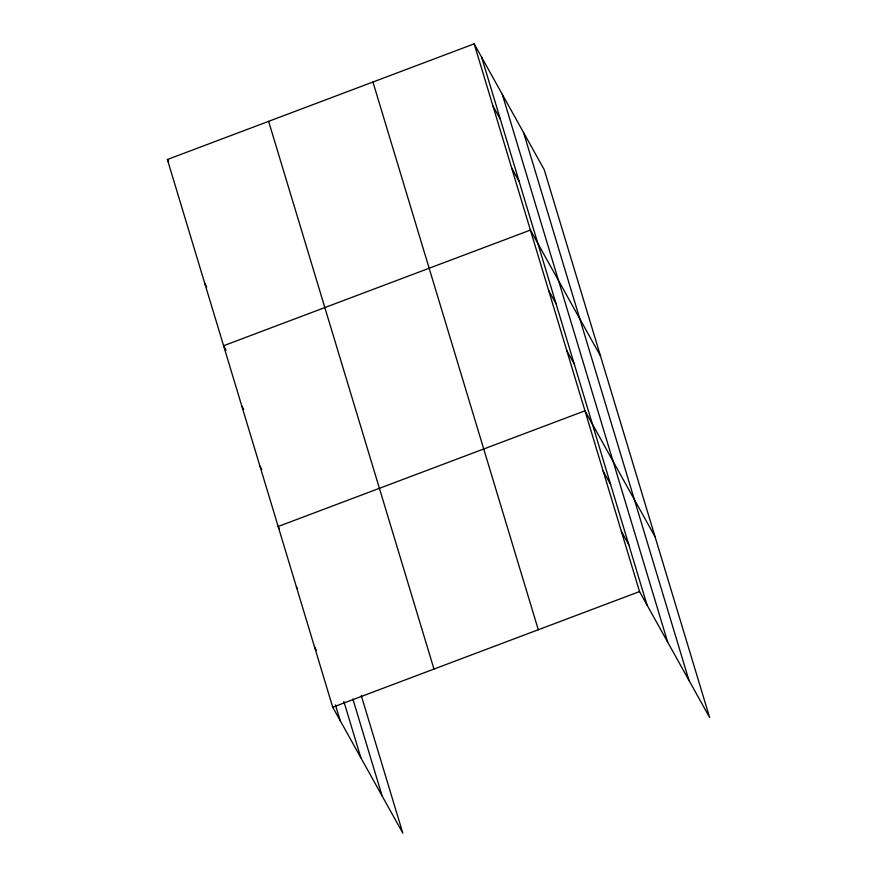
<?xml version="1.0" encoding="UTF-8"?>
<svg xmlns="http://www.w3.org/2000/svg" width="877" height="877" viewBox="0 0 877 877"><rect width="100%" height="100%" fill="white"/><g stroke="black" fill="none" stroke-linecap="round" stroke-linejoin="round"><path stroke-width="1.32" d="M361.291 695.625L402.817 833.15L332.734 707.235L167.375 159.515L474.183 43.85L544.266 169.765L709.625 717.485L639.541 591.569L474.183 43.85M332.734 707.235L639.541 591.569M492.929 105.931L500.372 119.305M511.664 168L519.118 181.386M600.493 355.996L530.41 230.081L223.602 345.735L226.08 350.197M548.596 290.331L556.04 303.705M566.783 350.581L574.227 363.955M655.053 536.746L584.97 410.82L278.162 526.485L279.401 528.71M603.157 471.07L610.611 484.455M621.344 531.319L628.798 544.705M167.375 159.515L168.625 161.741M204.856 283.666L206.72 287.009M241.789 405.985L243.653 409.329M259.976 466.235L261.839 469.579M296.349 586.735L297.599 588.96M314.536 646.985L316.4 650.328M523.602 132.624L688.949 680.355M502.302 94.365L667.66 642.096M481.637 57.235L646.985 604.955M372.944 82.021L538.292 629.741M268.625 121.344L433.972 669.063M352.883 699.09L382.142 796.009M343.85 701.436L360.853 757.75M335.431 704.9L340.177 720.62"/></g></svg>
